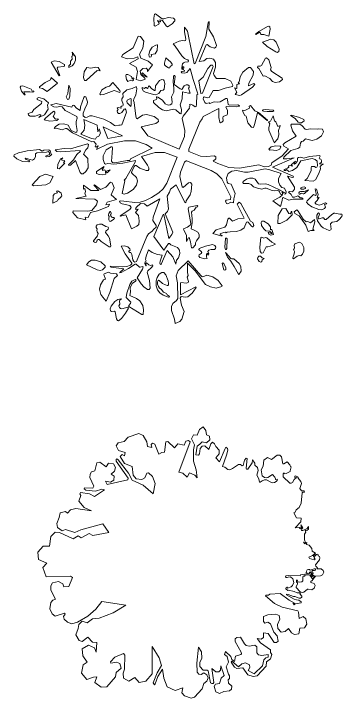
# Model space of a CAD drawing. Header units: millimetres. Extents: x -63086 to 144078, y -129912 to 13382.
# Drawn here: x 62032 to 63256, y -62152 to -59599 of the extents above; entities that cross this region are included whole.
import ezdxf

# ---------------------------------------------------------------- set-up
doc = ezdxf.new("R2010")
doc.units = ezdxf.units.MM
doc.layers.get('0').update_dxf_attribs({"lineweight": 0})
doc.layers.add('観葉植物', color=92, linetype='Continuous', lineweight=9)

# ---------------------------------------------------------------- blocks, each defined once
blk = doc.blocks.new('樹木平面（CAD素材.com）5dde948b')
at = {"color": 0, "linetype": 'ByBlock', "lineweight": -2}
for points in [[(-68.1, 520.8), (-53.5, 530.8), (-43.5, 542.3), (-43.3, 547.5), (-48.5, 552), (-68.1, 554.2), (-84.6, 549.4), (-90.4, 550), (-115.4, 568.8), (-118.8, 566.9), (-121.2, 552), (-120.1, 524.3), (-116.9, 522.6), (-103.4, 529.3), (-101.4, 534), (-107.7, 543.7), (-98.5, 538.6), (-96.9, 539.4), (-99.5, 545.9), (-89.4, 543.6), (-75.9, 523.2), (-70.9, 520.1), (-68, 520.8)], [(-0.1, 20.6), (-7.2, 15.6), (-22.4, -21.8), (-25, -38.3), (-15.6, -77.6), (-13, -79.7), (8, -62.5), (14.3, -61), (20.5, -66.6), (17.9, -94.5), (13.5, -107.4), (-1, -129), (-2.2, -137), (-7.1, -133.1), (-38.6, -69.6), (-59.8, -86.2), (-63.6, -97.4), (-71.9, -112.1), (-66.9, -158.6), (-70.9, -169.5), (-79.5, -177.9), (-51.5, -246.1), (-54.6, -254.5), (-66.1, -269.6), (-85, -180.8), (-85.6, -180), (-86.6, -180.4), (-121.3, -262), (-84.2, -313.1), (-67.4, -288.6), (-63.8, -288.4), (-58.1, -293.9), (-33.6, -302.8), (-25.7, -313.2), (-24.4, -325.4), (-29.9, -341.7), (-36.9, -350.3), (-39.9, -365.4), (-51.5, -338.3), (-71.6, -315), (-94, -365.2), (-95.3, -366.4), (-98.3, -365.7), (-99.5, -361.7), (-98.5, -354.7), (-90.5, -332), (-108.7, -329.9), (-127.4, -321.8), (-141.1, -311.9), (-150.6, -336.2), (-152.4, -347.8), (-150.1, -353.3), (-151.4, -355.2), (-154.1, -357), (-154.7, -362.6), (-151.7, -372.3), (-150.8, -372.2), (-151.1, -361.4), (-149.1, -360.7), (-140.4, -368.6), (-134.5, -369.9), (-126.5, -368.6), (-125.3, -371.4), (-129.9, -377.8), (-144.6, -390.4), (-146.1, -395.4), (-137.3, -426.1), (-136, -455.5), (-139.5, -460.4), (-145.7, -460), (-159.4, -449.5), (-168.7, -438.9), (-183.3, -416.2), (-164.2, -384.5), (-161.6, -375.9), (-163.6, -373.7), (-172.1, -377.1), (-175.4, -376.3), (-187.6, -365.5), (-191.1, -366), (-216.6, -381.7), (-244, -396.2), (-248.2, -397.9), (-249, -397), (-233.4, -383.2), (-280.8, -376.6), (-284.2, -375), (-283, -373.5), (-240.2, -375.9), (-222.6, -373.7), (-209.1, -369.5), (-203.2, -363.8), (-203.5, -361.6), (-228.4, -326.6), (-243.2, -297.9), (-232.4, -297), (-218.2, -300.7), (-211.5, -308.2), (-210.3, -313.6), (-211.9, -315.2), (-215.4, -316.2), (-215.4, -319), (-211.5, -321.4), (-206.9, -322), (-203.8, -329.4), (-199.9, -349.4), (-196.3, -355.6), (-192, -357.7), (-186.8, -355.5), (-148.4, -262.7), (-141.1, -252.1), (-127.4, -242.9), (-122.2, -234.5), (-113.5, -227.9), (-113.3, -220.7), (-125.2, -202.1), (-124.1, -190.4), (-98.9, -122.4), (-147.2, -148.8), (-156.4, -140.4), (-171.7, -139.2), (-186.2, -153), (-189.5, -158.9), (-188.2, -161.4), (-180.7, -160.7), (-190.7, -172.7), (-179.3, -183.5), (-176, -203.6), (-178, -217.4), (-184.9, -224.3), (-205.3, -233.6), (-226, -181.5), (-246.5, -186.6), (-247, -185.6), (-210.6, -162), (-206.3, -153.6), (-211.2, -147.1), (-239.2, -140.6), (-247.2, -136.9), (-249.6, -130.7), (-247.3, -128.7), (-233.4, -130.1), (-193.1, -135), (-172.7, -133.9), (-152.5, -128), (-130.4, -117.1), (-103.3, -100), (-86.9, -84.6), (-73.8, -63), (-35.3, 33.5), (-81.8, 51.1), (-117.2, 50.6), (-167.5, 35.6), (-145.8, 3.5), (-140.7, -6.3), (-139.9, -11.9), (-142.9, -15.6), (-150.6, -16.4), (-174.5, -7.7), (-187.1, 2.1), (-190.8, 2), (-194.6, -1.8), (-204.2, -20.3), (-204.8, -24), (-203, -27.1), (-186.4, -41.7), (-182.8, -55), (-186.8, -70.8), (-198.4, -86.6), (-220.1, -100.5), (-231.8, -104), (-240, -102.2), (-230.2, -54.7), (-232.4, -51.6), (-225.5, -45.5), (-190.9, 15.2), (-190.4, 21.6), (-236.8, 10.8), (-271.2, 7.2), (-292.8, 9.4), (-301.5, 7.3), (-306, 9.4), (-310.8, 25), (-310.6, 38.6), (-299, 61.4), (-280.7, 72), (-277.6, 71.8), (-276.2, 69.4), (-276.7, 49.1), (-279.6, 19.2), (-276.4, 13.9), (-267.5, 12.9), (-221.2, 21.4), (-211, 21.8), (-209.3, 26.8), (-127.4, 67.2), (-150.8, 81), (-190.7, 94.2), (-231.4, 95.1), (-293.9, 81.6), (-335.7, 61.9), (-328.7, 74.9), (-330.6, 76.4), (-337, 70.9), (-340.3, 72.2), (-336.9, 82.5), (-345, 92.6), (-353.2, 91.4), (-424.9, 124.2), (-446.2, 140.1), (-451.2, 140.2), (-463.1, 135.5), (-485.7, 142.1), (-493, 140.6), (-487.8, 148.1), (-474.8, 156.2), (-456.8, 158), (-441.2, 152.5), (-429.7, 133.3), (-412.3, 126.1), (-408.6, 127.9), (-407.5, 132.7), (-411.8, 155.1), (-410.8, 166.9), (-407.3, 179.3), (-408.8, 185.6), (-451.9, 207.2), (-463.2, 221.8), (-469.6, 223.7), (-483.9, 220.1), (-494.5, 220.9), (-505.7, 227.3), (-504.8, 229.4), (-485.2, 234), (-427, 219.7), (-424.6, 225.8), (-421.8, 228), (-418.3, 226.9), (-410.4, 216.1), (-396.1, 207.8), (-394.5, 221.9), (-383.2, 255.9), (-379.7, 260.1), (-375.7, 258.9), (-369.5, 240.4), (-370.1, 231.1), (-376, 220), (-384.8, 198.1), (-384.6, 188.2), (-377.4, 182.1), (-370.2, 182.4), (-360.2, 187.6), (-351.7, 187.6), (-308.5, 174.9), (-282.9, 162.4), (-268.4, 151.4), (-263.2, 150.6), (-251.8, 153.5), (-246.7, 152.5), (-240.7, 153.7), (-223.7, 201.2), (-225.9, 210.6), (-228.8, 213.7), (-232.5, 213.1), (-241.6, 200.2), (-248, 196.1), (-253.6, 196.5), (-257.4, 200.7), (-258.4, 206.8), (-255.1, 211.5), (-258.3, 216.2), (-257.4, 217.9), (-253.3, 218.3), (-245, 215.9), (-243.4, 216), (-243, 217), (-244.2, 221.1), (-243.6, 222.8), (-241.9, 224), (-236.8, 225.3), (-235.6, 227.2), (-236.1, 230.8), (-241, 245.2), (-240.9, 251.6), (-236.5, 258.4), (-236.9, 270.6), (-222.5, 284.4), (-202.9, 290.2), (-188.9, 296.1), (-186.8, 296.4), (-185.8, 295.7), (-184.7, 289.1), (-189.1, 266.4), (-196.9, 249.4), (-197.6, 245.6), (-195.1, 237), (-189, 186.5), (-186.6, 177.9), (-183.3, 176.3), (-163.9, 190.9), (-149.3, 193.3), (-121, 185.6), (-105.5, 174.2), (-104.5, 166.2), (-114.1, 159.2), (-168.5, 146.7), (-143.8, 113.4), (-27.2, 63.6), (-7.7, 110.3), (-5.7, 132.7), (-16.7, 177.9), (-12, 187.1), (11.5, 216.8), (10.4, 220.8), (11.2, 223.4), (14, 224.9), (11.8, 230.1), (16.3, 231.1), (24.2, 227.7), (31.9, 221.5), (36.2, 222.5), (37.8, 229.5), (38.7, 266.5), (42.2, 269.2), (41.6, 274.2), (24.3, 323.6), (13.7, 364), (0.7, 349.5), (-7.5, 347), (-17.1, 348.3), (-19.4, 350.8), (-17.6, 353.3), (-7.4, 354.7), (-7.3, 356.3), (-16, 361.3), (-18, 363.7), (-18, 368.6), (-14.4, 381.2), (-11.1, 385.3), (-6.3, 387.5), (5.6, 389.6), (7.6, 392.7), (4.6, 396.5), (-2.9, 398.8), (-7.4, 401.3), (-16.8, 411.3), (-41.9, 447.1), (-50.1, 456.5), (-27.1, 466.3), (-14.7, 468.2), (-6.2, 467.2), (-3.9, 469.1), (-3.1, 473.6), (-7.4, 501.7), (-7.8, 519.1), (3.4, 503.6), (6.3, 491.7), (28.5, 381.8), (32.7, 383.6), (72.1, 484.2), (81, 534.7), (85, 540), (83.7, 511.7), (100.7, 482.9), (111.4, 450.7), (109.3, 443.5), (104, 440.7), (88.7, 444.9), (77.1, 453.9), (73.1, 452.9), (47.7, 390.7), (64.3, 392.6), (76.1, 401.3), (86.7, 402.5), (100.9, 398.7), (108.3, 386.5), (108.3, 369.8), (101, 345.9), (103.4, 337.9), (111.4, 327.6), (143.5, 327.5), (165.1, 316.7), (173.2, 301.6), (171.1, 297.3), (144.1, 290.4), (119, 282), (99.6, 282.9), (83.9, 256), (78.3, 254.8), (65.9, 258.4), (62.9, 256.2), (62.1, 251.4), (68.3, 237.1), (73.8, 234.1), (84.2, 236.8), (87.3, 234.2), (102.5, 239.9), (116.7, 238.3), (125.7, 240.4), (147, 252.7), (151.1, 252.5), (153.2, 248.1), (154.8, 230.4), (159.8, 228.1), (191.2, 228.7), (197.1, 225.2), (196.1, 222.6), (186, 221.1), (147.7, 222.3), (146.3, 219.8), (152.2, 208.4), (153.4, 196.4), (151.8, 191.4), (136.6, 185.6), (135.5, 180.6), (136.2, 168.9), (132.3, 163.7), (127, 161.4), (123.7, 163.6), (120.6, 181.1), (121.1, 214.7), (61.7, 185.2), (58.5, 176.6), (49.9, 164.4), (8.3, 63), (8.3, 55.2), (52.1, 37.7), (75.1, 35.9), (103.4, 39.2), (109.7, 34.3), (109.1, 27.5), (99.3, 18.8), (116.2, 9.8), (157.3, -4.5), (197.4, -6.9), (269.7, 4.5), (291, -2.4), (305.2, -1.6), (315.4, 3.6), (317.5, 12.7), (356.4, 38.6), (379.6, 64.8), (362.4, 74.2), (360.9, 80.5), (366.7, 87.3), (408.3, 111.4), (394.8, 132), (388.4, 153.4), (391.9, 157.1), (421.8, 157), (430.6, 150.4), (441.7, 137.7), (447.8, 137.2), (461.6, 139.8), (487, 138.5), (493, 139.7), (506.7, 137.5), (511.2, 127.9), (503.3, 112.8), (485.5, 101.1), (468.7, 95.7), (443.4, 102.5), (435.1, 93.5), (428.6, 91.6), (425.4, 86.2), (422.7, 70.9), (414.8, 65.4), (389.2, 58.8), (362.3, 33.7), (361.3, 27.8), (374.5, 27.5), (401.9, 30.7), (320.9, -3.1), (397.9, -37.7), (399.4, -40.7), (395.7, -42.3), (376, -37), (403, -78.4), (402.5, -86.2), (394.7, -95.4), (383.3, -94), (379.9, -97.3), (390.6, -106.1), (395.3, -115.9), (402, -115.6), (415.3, -110.9), (420, -114), (423.2, -117.7), (429.9, -118.4), (435.2, -122.7), (422.1, -123.5), (398, -123.4), (380.9, -126.9), (360.2, -116.9), (357.7, -118.2), (357.1, -128.2), (350.2, -150.1), (321.5, -129.3), (348.3, -116), (356.9, -108), (360.7, -101.1), (358.9, -96.9), (356.7, -97.2), (356.4, -98.3), (357.2, -101.7), (356.3, -104.6), (353.4, -105.9), (350.5, -104.3), (347, -95.8), (343.8, -92.4), (339.2, -91.1), (326.8, -92.2), (319.8, -91.2), (297, -82.6), (292.2, -82.2), (280.4, -85.2), (264.6, -82.3), (249.6, -77.3), (241.4, -68.5), (232.2, -65.2), (213, -64.4), (209.4, -61.4), (211.1, -56.8), (223.8, -48.9), (234.9, -44.6), (246.8, -44.2), (256.4, -49), (268.2, -65.3), (274.2, -66.5), (294.2, -65.9), (303.9, -68), (346.8, -87.7), (366.8, -99.8), (367.7, -102.3), (366.9, -104.3), (368.6, -103.2), (370, -101.3), (371.3, -96), (364.7, -82.3), (355.8, -79.4), (348.3, -70.3), (343.5, -57.9), (343.5, -46), (353, -26.9), (311.2, -13.3), (294.4, -10), (287.3, -10.7), (229.5, -22), (216.4, -22.5), (186, -16.5), (168.6, -19.2), (155.7, -27.5), (149.2, -44), (151.2, -59.2), (155.3, -64.4), (166.5, -67.3), (182, -102.1), (176.2, -122.2), (175.5, -136.6), (165.7, -133.8), (154.4, -140), (149.6, -139.5), (145.4, -130.2), (147.3, -126.6), (163.9, -123.8), (164.7, -114), (131.4, -47.8), (113.6, -28.5), (92.3, -15.7), (-0.2, 20.5)], [(257.2, 492.3), (269.4, 501.9), (301.7, 521.2), (306.8, 521.9), (310.3, 519.4), (311.3, 510.8), (306.9, 485.6), (288.5, 491.5), (278.5, 491.1), (276.6, 491.9), (274.5, 499), (273.2, 500), (258, 490.8), (257.2, 492.3)], [(283.7, 462.1), (300.9, 446.3), (332.5, 426.1), (338.3, 424.4), (344.6, 428.1), (345.3, 436.5), (333.7, 462.9), (325, 470.9), (314.7, 473.7), (283.7, 462.1)], [(-372.4, 320.3), (-333.1, 356.7), (-321.6, 355.8), (-329.3, 367.7), (-337.9, 369.5), (-356.3, 365.8), (-371.1, 368.7), (-381.7, 351.4), (-384.3, 330.4), (-379.7, 319.9), (-372.7, 320.1)], [(204.6, 265.8), (245.9, 294.5), (254.6, 304.9), (250.9, 307.9), (231.3, 300.2), (232.7, 309.2), (248.3, 339.2), (249.6, 353.2), (238.7, 368.2), (230.5, 367.8), (209.4, 351.3), (199.6, 333.5), (196.1, 315.2), (193.1, 311.4), (197.2, 306.9), (187, 304.1), (187, 291.3), (185.8, 289.5), (178.8, 292.7), (188, 276.4), (181.6, 266.8), (198.5, 263.2), (205.1, 266.1)], [(-481.1, 309.3), (-519, 279.2), (-537.1, 290.3), (-547.9, 292.7), (-548.2, 295.6), (-526.8, 312.7), (-506.7, 321.7), (-503.8, 330.8), (-481.2, 309.4)], [(324.9, 206.4), (323.4, 209), (293.8, 211.1), (286.3, 209.6), (283.5, 208.1), (283.5, 206.9), (286.4, 205.7), (301.2, 203.6), (322.2, 204.2), (324.9, 206.3)], [(326.2, 87.9), (307, 134.6), (307.1, 143.7), (310.5, 158.4), (306.1, 165.1), (312.8, 167.9), (322.7, 188.3), (327.5, 168.7), (332.6, 166), (340.3, 148.6), (348.5, 151.5), (348.8, 150.6), (342.5, 132.6), (344.1, 118.5), (339.9, 102.5), (326.3, 87.7)], [(-570, -73.5), (-524.8, -70.1), (-509.5, -61.7), (-496.9, -39.1), (-525.9, -30.1), (-546.5, -38.6), (-574.8, -69), (-570.2, -73.2)], [(428.1, -85.5), (436.7, -85.5), (442.8, -83.5), (444.1, -81.9), (443.1, -78.9), (438.8, -77.4), (432.8, -78.2), (427.9, -81.1), (425, -84.5), (428, -85.5)], [(449.8, -129.4), (447.7, -134.4), (453.1, -142.1), (467.5, -151.4), (493.2, -161.6), (504, -163.1), (514.7, -158.4), (518.5, -152.8), (514.6, -143), (522.7, -140.4), (522.4, -139.2), (518, -136.7), (510.7, -138.6), (502.8, -143.4), (495, -145.1), (482.8, -141.2), (479.3, -137.8), (479.2, -135), (487.3, -128), (494.4, -115.6), (489.6, -118.7), (487.3, -117.7), (488, -112.7), (491.2, -105.9), (484.3, -86.3), (479.8, -84.7), (480.4, -91.8), (483.7, -101.9), (483.4, -107.1), (480.9, -109.1), (473.9, -105.4), (449.7, -129.3)], [(98.2, -250.7), (127.4, -259.6), (132.8, -260.3), (133.5, -259), (125.5, -254.3), (125.3, -252.6), (128.3, -250.7), (138.8, -247), (145.3, -246.6), (148.1, -248.6), (151.9, -245.9), (162.2, -244.8), (186.5, -244.2), (202.7, -238.9), (215, -230.2), (224, -209.4), (226.7, -207.1), (230, -208.3), (242.4, -224.1), (246, -226.3), (247.8, -226.2), (250.4, -221.4), (247, -210), (239.1, -205.6), (202.6, -139), (195.9, -134.5), (188.4, -142.2), (215.2, -193.4), (191.4, -196.8), (171.5, -205.1), (160.6, -193.9), (157.3, -193.7), (154.5, -197.2), (149.6, -218.8), (142.4, -227.1), (110.3, -238), (98.1, -250.7)], [(60.9, -412.4), (57.6, -411), (53.4, -407.4), (6.7, -353.5), (-31.1, -388.6), (-38.1, -408.4), (-33.6, -434.7), (-32.5, -494), (-37.3, -501.5), (-50.7, -511.7), (-55.7, -523.2), (-55.3, -537.8), (-44.2, -571.2), (-42.3, -586.3), (-25.1, -579.3), (-17.5, -571), (-9.3, -541.8), (-19.2, -518.8), (-23.9, -492), (-20.3, -486.1), (-5.2, -488.2), (4.9, -487), (21.5, -473.3), (36.5, -452.4), (34.7, -449.5), (-21.8, -480), (-22.5, -437.6), (-20.6, -434), (0.5, -436.6), (5.8, -434.1), (7.9, -429.9), (2.7, -414.3), (5.9, -407.6), (3.7, -396.5), (3.2, -362.3), (32.1, -390.1), (70.3, -441.5), (89.4, -450.4), (111, -454.7), (131.7, -449.2), (133.2, -445.9), (118, -426.5), (97.8, -413), (75.7, -406.7), (60.9, -412.4)]]:
    blk.add_lwpolyline(points, dxfattribs=at)
for points in [[(-170.7, 341.8), (-172.1, 354.4), (-162.5, 364.2), (-150.1, 365.6), (-145.6, 360.8), (-145.6, 352.8), (-127.1, 378.4), (-143.1, 392.3), (-170, 403.5), (-174.6, 417.4), (-162.7, 439.8), (-158.6, 466.8), (-171.8, 484.3), (-179.6, 485), (-198.8, 441.4), (-237.4, 417.2), (-242.6, 408.1), (-220.7, 400.5), (-195.6, 402.6), (-181.4, 407.8), (-180.3, 400.1), (-212.7, 383.6), (-187.6, 369.9), (-182.8, 353.7), (-187.8, 323.3), (-170, 318.8), (-153.8, 324.7), (-154.7, 328.3)], [(-114.5, 451.9), (-128.1, 443.8), (-136.9, 430.7), (-140, 417.2), (-139.3, 409.2), (-137.4, 406.5), (-131.9, 408), (-130.2, 412.9), (-131.9, 416.3), (-117.4, 419.2), (-109.1, 431.9), (-107.9, 451), (-109.2, 453)], [(-413.2, 408.4), (-413.4, 395.5), (-418.9, 382.7), (-426.6, 374.3), (-438.8, 367.6), (-438.2, 373.9), (-432.6, 381), (-432.9, 392.1), (-426.2, 399), (-426.9, 410.4), (-423.3, 411.9), (-426, 425.5)], [(-471.9, 337.7), (-481.9, 365.5), (-479, 369.1), (-458.5, 372), (-454.5, 373.5), (-454.5, 379.5), (-474.3, 390.9), (-493.3, 393.3), (-504.3, 387.8), (-475.1, 336.8)], [(-82.5, 383.9), (-81.4, 377.5), (-77.4, 372.6), (-67.1, 366.8), (-62.6, 366.8), (-60.9, 372.1), (-52.9, 376.6), (-52.9, 381), (-58.4, 388.4), (-77.6, 404.4)], [(269.9, 364.9), (285.4, 336), (292.1, 336.8), (310.3, 327.3), (320.1, 315.7), (330.8, 312.2), (347.2, 315.2), (358.1, 323.3), (356.7, 327.8), (317.7, 353.2), (312.9, 359.1), (315.3, 368.1), (306.6, 396.2), (298.3, 404.1), (294.5, 403.2), (279, 375.6), (274.8, 373.1), (265.3, 373.7), (264.9, 368.6)], [(-14.3, 363.4), (-12.8, 361.9), (-11.3, 362.3), (-9.6, 367.2), (-10.3, 370), (-12.8, 370.1), (-15.2, 367.9), (-15.4, 366.2)], [(53.3, 270.5), (59.9, 272.3), (99.3, 371.5), (97.1, 376.5), (90.2, 376.5), (79.1, 364.3), (62.1, 332.2), (45.5, 318.9)], [(-223.9, 322.9), (-218.2, 316.3), (-207.1, 320.6), (-201.3, 318.7), (-197.5, 320.9), (-196, 328.7), (-199, 330), (-203.1, 325.2), (-204.8, 334), (-219, 342.5), (-225.1, 342), (-226, 336.5)], [(-164.6, 339.8), (-146, 331.9), (-164.6, 348.4), (-166.1, 345.8)], [(-123.4, 237.5), (-123.5, 245.6), (-111.4, 248.9), (-110, 251.8), (-111.9, 257), (-110.8, 258.4), (-107.1, 257.8), (-89.9, 246.1), (-80.1, 232.5), (-68, 227.7), (-60.5, 228.5), (-55.1, 233), (-53.7, 240.3), (-56.3, 258.4), (-46.9, 276.2), (-46.7, 290.5), (-49.7, 315.1), (-48.6, 334.4), (-46.1, 338), (-44, 337.9), (-42.3, 336), (-45.7, 304.3), (-23.7, 288.6), (-17.6, 286.5), (-9, 299.4), (-1.8, 303.3), (5.1, 303.3), (9.7, 299.2), (10.3, 293.5), (7.3, 290.7), (14.2, 272.9), (7.9, 271.8), (-15.4, 277.3), (-16.1, 250.8), (-23.3, 228.6), (-18.8, 211), (-19.3, 195.4), (-21.7, 194.7), (-24.5, 196.4), (-39.7, 210.2), (-48.9, 213.3), (-75.8, 206), (-89.1, 210.3), (-102.5, 219.4)], [(-315.4, 285.3), (-299.9, 294.4), (-287.4, 298.7), (-274, 312.5), (-248.1, 282.1), (-246.8, 277.7), (-248.9, 275.2), (-270.1, 282.7), (-308.9, 266.9), (-318.9, 265.8), (-323, 269)], [(-123.1, 266.8), (-115.4, 266.3), (-103, 271.1), (-95.9, 282.7), (-86.9, 283), (-82.8, 287.8), (-80.3, 309), (-82.7, 318.2), (-86, 322.5), (-92.3, 323.8), (-100.2, 320), (-115.9, 299.1), (-116.9, 282.2), (-118.7, 281.7), (-129.1, 288), (-139.6, 299.2), (-141.8, 297.3), (-143.6, 291), (-145.6, 290.2), (-149.8, 293.6), (-152.8, 293.2), (-156.5, 290.2), (-165.8, 293), (-165.2, 288.6), (-159.8, 280.2), (-152.7, 276.2)], [(-614.9, 279.3), (-603.7, 266), (-601.6, 266.6), (-602.1, 269.6), (-605.8, 276.9), (-584.5, 277.6), (-573.2, 276.1), (-569.4, 277.6), (-568.8, 280.3), (-571, 280.5), (-575.2, 279.9), (-578.7, 287.1), (-609.6, 299.8), (-617.6, 299), (-620.2, 295.3)], [(-443.9, 249), (-438.9, 249.4), (-435, 261.1), (-433.9, 289.4), (-438.7, 301.8), (-442.3, 270.7), (-449, 258.6)], [(-550, 181.9), (-529.2, 191.1), (-515.2, 213), (-517.7, 227.6), (-514.2, 235.7), (-532, 251.7), (-550.9, 256.3), (-557, 253.2), (-556.7, 248.8), (-539.4, 241.3), (-540.4, 234), (-569.3, 211.8), (-575.2, 201.4), (-589.7, 196.3), (-589.5, 190.6), (-582.8, 186.5), (-563.7, 187.1), (-546.3, 193.4), (-542.3, 192), (-542.3, 189.3)], [(-220.9, 245.9), (-222.3, 241.6), (-220.7, 236.3), (-208, 222.5), (-205.7, 227.1), (-205.9, 251.4), (-208.8, 252.5)], [(-525.6, 179.1), (-530, 172.8), (-509.8, 167.9), (-483.6, 171), (-477.6, 174.8), (-479, 176.9), (-488.7, 174.9), (-497, 185.6), (-490.9, 196.1), (-490.9, 201.3), (-494.5, 204.8), (-498.5, 202.8)], [(300.4, 169.8), (264.5, 200), (254.2, 158.7), (249.5, 144.9), (242.8, 145.3), (229.2, 161.6), (222.4, 186), (217.4, 189.6), (211, 200.4), (208.7, 208.5), (217.5, 207.8), (234.3, 215.8), (233.6, 224.3), (238.1, 226.6), (254.2, 206.5), (268.7, 200.3), (302.1, 171.9), (302.4, 170)], [(438.6, 169.5), (437.9, 174), (421.4, 181.1), (391.9, 190.1), (387.7, 189.3), (405.4, 177.6), (416.4, 164.4), (422.5, 161.1), (428.5, 162.1)], [(-378.5, 153.5), (-381.7, 134), (-394, 119.2), (-353.8, 103), (-338.9, 100.7), (-335.5, 108.5), (-326.4, 111.4), (-320.7, 123.5), (-325.9, 138.8), (-330.3, 128.6), (-332.8, 152.8), (-382.8, 174.5)], [(-310.8, 146.4), (-238.2, 113.3), (-292.8, 103.4)], [(-413.6, 21.8), (-395.8, -23.4), (-391.1, -28.2), (-384.9, -28), (-374.9, -20), (-367, -5.9), (-368, 28.2), (-384.5, 44.9), (-375.4, 60.7), (-367.7, 68.5), (-365.1, 80.6), (-369.2, 83.8), (-432, 64.8), (-456.5, 66.1), (-489.2, 60.9), (-483.4, 55.3), (-469.5, 53.9), (-396.3, 58.1), (-395.4, 56.2), (-409.2, 43.4), (-420.7, 23.7), (-439.5, 5.3), (-438.2, 2), (-432.3, 3.8)], [(-626.1, 49.5), (-593.7, 57.4), (-547.6, 62.4), (-537.6, 55.6), (-532.2, 59.5), (-513.4, 60.8), (-508.4, 57.4), (-504, 45), (-501.5, 43), (-511.3, 36.5), (-521.4, 34.3), (-525, 37.3), (-511.1, 44.1), (-510.1, 49.9), (-513.8, 54.8), (-521.4, 51.9), (-558.1, 49.6), (-562.8, 45.7), (-563.1, 36.7), (-567, 27.7), (-574, 22.9), (-599.7, 30), (-601, 28.2), (-597.3, 24.5), (-585.9, 21.7), (-583.8, 19.4), (-588.2, 16.2), (-610.9, 18), (-632.6, 27.1), (-644, 37.7), (-642.9, 42.5)], [(332.4, 75.7), (349.6, 74.9), (351.8, 71.8), (348.2, 63.5), (335.6, 58.4), (313.2, 60.6), (311.1, 59.2), (307.2, 62.9), (315.1, 71.9)], [(-479.1, 6.4), (-480.8, -8.7), (-475.1, -9.8), (-453.7, 11.6), (-457.9, 12.5), (-454, 19.8), (-455.6, 21.8), (-464.3, 21.9), (-465.4, 24.4), (-460.8, 31.3), (-469.4, 27.3)], [(440.8, -53.4), (472.2, -55.6), (480.3, -51.1), (493.7, -27.9), (499.1, -10), (498, -1.5), (502.9, 3.7), (511.1, 7.8), (496.1, 8.6), (503.4, 14.7), (503.4, 21.1), (500.3, 26.5), (495.2, 27.1), (494.7, 29.4), (498.6, 37.1), (497.2, 40.4), (458.6, 35.5), (437.1, 29.3), (425.5, 33.1), (417.5, 32.6), (413.1, 29.9), (414.1, 22.6), (412.1, 17.2), (406.1, 9.7), (402.7, 7.5), (401.5, 8.5), (406.2, 18.3), (390.7, 5.6), (395.3, 0.5), (395.3, -0.4), (384.4, 2.5), (380.9, 1.9), (379.8, 0.1), (381.5, -3.4), (376.2, -7.1), (364.4, -11.9), (363.9, -16), (368.6, -15.5), (372.7, -12.8), (381.5, -20.1), (395.5, -16.7), (410.7, -5.4), (425.7, 19.5), (469, 28.8), (479.9, 25.4), (486.4, 18.5), (488.1, 1.8), (485.6, -3.5), (482.6, -4.6), (477.2, -0.9), (466.3, -1.6), (464.6, -6.2), (464.4, -16.9), (450.2, -45.6)], [(-302.9, -15.1), (-301.1, -29.4), (-311.6, -32.3), (-324.9, -31.6), (-335.5, -27.3), (-335.4, -19.9), (-307, -1.5), (-314.1, -14.2), (-313.6, -16.2), (-305.9, -13.7)], [(-295.8, -25.1), (-284.2, -13.2), (-299.2, -18.8), (-299.1, -21.6)], [(-367.7, -167.2), (-353.1, -164.7), (-335.7, -143.9), (-331.6, -130.4), (-341.2, -122.6), (-412.4, -121), (-373.4, -112.4), (-379.3, -103), (-376.1, -95), (-378.6, -83.6), (-383.9, -85.4), (-383.9, -70.6), (-356.5, -90.9), (-326.3, -90.7), (-345.1, -70.8), (-342.3, -70.1), (-320.9, -86.8), (-301, -78.1), (-282.9, -59.8), (-277.5, -62.1), (-270.2, -80.4), (-280.9, -106.4), (-261.5, -123.8), (-295.3, -133.8), (-300.5, -144.3), (-286.8, -142.3), (-290.7, -150.5), (-331.1, -166.5), (-357.9, -173.1), (-366.8, -191.9), (-378, -190), (-374.7, -199.8), (-405.9, -192.4), (-423.2, -172.8), (-421.8, -167)], [(-466.7, -100.6), (-464.9, -110.7), (-470.1, -117.1), (-478.2, -123.7), (-481.3, -129.2), (-498.8, -138.4), (-496.6, -109.5), (-491.7, -103.3), (-481.1, -99.2), (-481.9, -96.7), (-484, -93.1), (-481.5, -91.9), (-477.1, -92.8)], [(454.6, -88.5), (440.4, -101.3), (437.2, -102.8), (434.9, -103.1), (428.2, -100.6), (426, -101.6), (422.2, -104.7), (420.4, -104.5), (419.3, -99.7), (421.1, -96.2), (424.8, -94.8), (439, -94)], [(5.8, -158.9), (16.5, -214), (14, -220.3), (3.2, -227.2), (-11.3, -233.1), (-10, -238.7), (-0.4, -257.1), (-0.4, -281.5), (7.7, -266.7), (10.4, -265.6), (15.4, -282.1), (18.9, -304.6), (24, -304), (33.5, -293.2), (33.4, -286), (37.2, -277.9), (46.7, -264.8), (47.5, -255.1), (42.2, -246.5), (31.2, -239.7), (17.1, -234), (21.7, -209.8), (21.3, -196.4), (18.7, -172), (20.6, -167.7), (28.5, -163.6), (36.3, -152.3), (41.2, -151.5), (42.1, -149), (39.2, -146.5), (8.3, -152.6)], [(-286.3, -169.8), (-289.4, -176.5), (-290.5, -181.9), (-290.4, -184.3), (-288.2, -188.3), (-290, -193.8), (-289.6, -200.3), (-287.1, -205.2), (-284.8, -206.3), (-281.6, -205.7), (-271.9, -198.4), (-268.8, -193.5), (-269.7, -191.3), (-275.2, -191.6), (-277.7, -190.7), (-279.9, -188.9), (-282.2, -185.3), (-283.4, -181.5), (-283.1, -180.1), (-281.2, -179.3), (-280.6, -177.9), (-281.1, -175.3), (-283.8, -169.3), (-285.1, -168.7)], [(341.8, -184.5), (341, -213.7), (349, -213.4), (374, -201), (393.7, -181), (392, -168.9), (389.5, -169), (389.2, -175.8), (386.6, -178.3), (382, -176.2), (370.7, -158.1), (356.5, -159.1)], [(404.3, -176.4), (419.5, -184.8), (444.5, -219.6), (454, -243.9), (463.6, -240.4), (476.3, -240.1), (471.4, -235.5), (478.3, -207.6), (476.6, -198.3), (462.2, -210.7), (452.3, -206.4), (445.6, -207.4), (435.4, -197.5), (416.8, -168.1), (411.4, -162.6), (401.9, -170.5)], [(532, -239.3), (537.8, -237.7), (539.2, -235.2), (537.1, -215.4), (542.7, -209.3), (559.7, -205.9), (569.5, -199.5), (578.8, -187.5), (580.7, -181.6), (578.8, -178.7), (571.2, -179.3), (552.8, -175.3), (548.6, -175.6), (540.9, -181), (520, -198.3), (515.9, -198.3), (510.1, -192.8), (505.3, -192.5), (494.6, -196.6), (491.7, -195.8), (491.2, -193), (495.5, -179.3), (494.9, -174.8), (492.4, -173.8), (489, -175.9), (486.2, -182.8), (485.5, -192.1), (488.6, -204.3), (502.5, -224.1), (509.5, -230.4)], [(-288.5, -300.7), (-283.8, -301.1), (-281.7, -297.5), (-286.8, -268.4), (-291.8, -259.6), (-301.9, -247.8), (-300.8, -243), (-291.4, -234.4), (-290.2, -230.3), (-292.2, -227.1), (-300.9, -224.6), (-315.4, -216), (-324.8, -216), (-332.9, -219), (-336.3, -224.1), (-336.3, -228.2), (-334.8, -231.9), (-333.2, -234.3), (-334.6, -239.9), (-333.1, -245.1), (-329.7, -251.1), (-330, -255.2), (-332.3, -259.7), (-346, -278.9), (-346.1, -280.8), (-343.5, -283.6), (-339.1, -284.5), (-335.3, -283.3), (-333, -276.3), (-329.3, -273.2), (-324.9, -273.1), (-317.8, -280.9)], [(278.5, -209.9), (280.1, -221.3), (288.7, -234.1), (296.2, -241.2), (309.7, -242.4), (313.7, -244.8), (318.6, -250.1), (317.5, -252.2), (304.3, -246.2), (307, -253), (314.4, -256.9), (323.9, -255.2), (318.3, -236), (315.5, -235.6), (313.1, -237), (313.1, -225.7), (304, -215), (287.7, -205.4), (280.6, -204.8)], [(147.7, -311.2), (150.4, -307.5), (151.6, -271.3), (149.4, -267.9), (147.2, -267.9), (145.5, -269.9), (143.2, -302), (145.2, -310.8)], [(273, -302.7), (275, -318.4), (279.9, -324.4), (286.2, -322.8), (296.7, -300.4), (303.1, -301.3), (320, -296.3), (331.5, -290.3), (318, -283.7), (299.5, -267.6), (293.9, -265.8), (288.6, -268.6), (279.8, -264.7), (277.5, -265.9)], [(70.6, -298.5), (96.8, -292.7), (106.1, -295.8), (109.1, -301.9), (108.6, -307.5), (104.9, -311.3), (92.5, -310.4), (83.3, -313.6), (80, -318.2), (82.9, -326.8), (80, -331.7), (79.3, -325.9), (76.9, -325.1), (74.2, -329.4), (75, -339.2), (77.6, -344.1), (67.8, -345.5), (49.6, -340.4), (46.2, -336), (46.6, -330.8), (55.1, -325.5), (57.1, -322.2), (54.2, -318.3), (45.8, -311), (47.1, -306.8)], [(398.9, -345.1), (412.7, -336.1), (420.5, -333.7), (426.2, -334.7), (432.3, -327.7), (437.3, -317.2), (437, -303.1), (429.5, -288.2), (421.3, -283), (404.3, -289.6), (400.7, -295.3), (402.7, -304.5), (401.7, -307.7), (398.9, -311), (402.1, -318.5), (401.5, -326.5), (396, -342.3), (396.5, -344.6)], [(195.4, -403.9), (203.4, -391.4), (202.6, -373.9), (195.9, -362.5), (176.9, -345), (169.1, -346.1), (165.5, -344.2), (148.4, -324.3), (145.4, -322), (153.3, -339.1), (165.7, -354.1), (177.5, -374.7), (193.2, -403.3)], [(-332.4, -386.6), (-321.5, -388.9), (-312.9, -386.7), (-303.3, -377.2), (-303.4, -372), (-318.9, -357.3), (-339.8, -350), (-353.6, -351.1), (-363.5, -356.7), (-372.8, -367.8)], [(270.7, -355.9), (276.9, -358), (280.2, -355.3), (281.6, -349.7), (289.2, -343.8), (282.6, -342.2), (276.3, -335.6), (269.7, -335.8), (265.5, -340.5), (264.7, -345.5)], [(133.3, -363.4), (138.8, -387.1), (142.4, -387.8), (147, -385), (147.1, -379.5), (139.2, -362.9), (135.5, -360.5)], [(-285.4, -471.1), (-270.2, -418.7), (-257.4, -407.3), (-261.1, -401.2), (-283.8, -399.1), (-290.2, -395.3), (-306.8, -401.6), (-308.7, -404.6), (-302.3, -421.8), (-309, -423.7), (-321.1, -442.7), (-323.7, -458.7), (-318.9, -478.5), (-312.3, -488.6), (-298.9, -504.1)], [(-83.9, -397.2), (-77.3, -404.8), (-67.9, -428), (-66.9, -437.3), (-67.6, -443.2), (-69, -444.9), (-71.5, -445.3), (-78.3, -443.2), (-89, -437), (-101.8, -426), (-104.4, -424.9), (-106, -426.2), (-107.6, -431.4), (-107.6, -440.2), (-104.9, -449), (-101, -454.9), (-93.9, -458.8), (-85.5, -469.6), (-74.3, -475.3), (-72.8, -476.8), (-71.9, -480.3), (-64.8, -485.3), (-63.7, -486.5), (-65, -488.6), (-67.6, -488.8), (-87.1, -480.9), (-99.4, -472.4), (-108.1, -460.7), (-112.5, -446.1), (-112.8, -428), (-109.2, -414.7), (-101.3, -403), (-92.3, -396.3)], [(-214.5, -523.2), (-166.2, -553.7), (-161.6, -553.7), (-160, -535.3), (-162.6, -520.1), (-173.7, -502.6), (-186.5, -493.7), (-211.5, -482.3), (-209.1, -468.4), (-210.4, -454.3), (-202.1, -437.5), (-190.3, -429.3), (-188.1, -425.1), (-190.8, -422.6), (-204.2, -428.9), (-211.6, -441.3), (-222.2, -474.2), (-224.3, -490), (-207.7, -507.3), (-208.3, -511.8), (-215.2, -519.2)], [(-215.7, -529.1), (-227.7, -548.8), (-242.2, -567.8), (-253.9, -576.5), (-257.5, -575.8), (-260.9, -569.7), (-265.6, -542.8), (-268.9, -540.4), (-279.6, -542.4), (-283.7, -539.3), (-284.2, -532.5), (-280.8, -521.9), (-267.4, -505), (-256.3, -497.6), (-244.3, -494.4), (-242.7, -494.9), (-248.5, -500.1), (-249.9, -503.9), (-248.1, -514.6), (-251.8, -521.5), (-250.1, -527.1), (-245.7, -531.2), (-240.4, -532), (-218.6, -525.6)]]:
    blk.add_lwpolyline(points, close=True, dxfattribs=at)
blk = doc.blocks.new('樹木平面（CAD素材.com）0b75cb60')
at = {"color": 0, "linetype": 'ByBlock', "lineweight": -2}
blk.add_lwpolyline([(-127.6, -394), (-152, -421.4), (-176, -425.9), (-192.9, -407.2), (-215.5, -420.9), (-234.5, -409.3), (-236.3, -391.2), (-231.3, -376.8), (-230.1, -324.5), (-234.5, -317.7), (-266.5, -331.1), (-283.6, -349), (-281.8, -354), (-261.4, -350.1), (-248.6, -355.6), (-243.4, -372.5), (-261.9, -389.2), (-264.6, -404.9), (-296.8, -442.1), (-317.6, -442.8), (-341.2, -425.5), (-334.3, -405.1), (-346.9, -405.6), (-371.3, -414.3), (-391.6, -390.8), (-385, -359.5), (-369.9, -350.1), (-386.6, -326.8), (-389.1, -300.1), (-364.9, -286.1), (-343.4, -296.7), (-336.6, -312.6), (-334.1, -276.8), (-350.7, -275.9), (-367.7, -257.2), (-388.7, -273), (-400.1, -269.1), (-412.9, -248.5), (-403.3, -224.3), (-401.5, -209.7), (-388.4, -197.4), (-370.6, -202.8), (-350.3, -188.7), (-325.4, -185.5), (-272.9, -165.6), (-226, -138), (-316, -124), (-338.5, -152.3), (-367.6, -178.4), (-406.5, -200.3), (-427.6, -206.5), (-443.5, -200.6), (-456.1, -189.6), (-458.1, -179.2), (-452.3, -170.9), (-454.6, -167.7), (-488.9, -178), (-500.4, -169.2), (-509.7, -151.2), (-505.1, -127.6), (-498.2, -119.4), (-488.1, -115.3), (-505.4, -81.9), (-506, -65.3), (-499.2, -53.6), (-477.3, -48.8), (-461.3, -57.3), (-456.7, -69.4), (-438.9, -68), (-425.2, -34.7), (-431.8, -29.6), (-523.2, -31.2), (-536, 2.6), (-520.2, 18.8), (-551.7, 32.9), (-554.7, 60.4), (-533.7, 83.2), (-510.6, 82.5), (-505.1, 118.8), (-489.8, 135), (-473.4, 133.7), (-422.9, 109.5), (-404.2, 121.3), (-392.3, 113.6), (-362.8, 130.2), (-349.6, 121.8), (-289.7, 133.2), (-311.4, 165.4), (-394.4, 143.5), (-416.3, 133.7), (-451.2, 144.4), (-464, 139.4), (-481.4, 152.6), (-483.4, 166.6), (-474.3, 189.6), (-470.6, 207.4), (-450.5, 211.3), (-443, 205.6), (-432.5, 217.7), (-412.2, 222.7), (-354.2, 215), (-381.3, 226.6), (-401, 249.9), (-393.9, 272.1), (-398, 277.8), (-395.3, 282.6), (-361, 277.8), (-342.7, 267.5), (-305.5, 292.4), (-316, 294.7), (-339.5, 288.3), (-374.7, 291.3), (-381.3, 296.1), (-380, 300.2), (-349.1, 299.3), (-344.8, 306.3), (-360.1, 338.5), (-359.6, 350.6), (-354.4, 359.6), (-341.8, 364.1), (-334.7, 392.9), (-322.9, 395.9), (-299.1, 378.7), (-291.1, 392.4), (-272.4, 390.2), (-264.9, 376.2), (-268.1, 362.8), (-281.3, 350.9), (-269.4, 343.1), (-270.6, 328.3), (-282.7, 321.9), (-302.5, 325.1), (-295.7, 312.7), (-219.2, 329.6), (-216.9, 335.8), (-261.7, 399.8), (-262.1, 406.4), (-259.4, 408.7), (-254.6, 405.2), (-216.4, 354.5), (-202.5, 329.2), (-160.9, 310.2), (-124.8, 277.6), (-116.2, 315.9), (-127.1, 342.2), (-142.2, 356.4), (-147.9, 355.2), (-154.8, 337.9), (-166.9, 330.8), (-188.1, 334), (-199.1, 347), (-202.5, 379.7), (-231.5, 391.3), (-246.8, 417.1), (-239.7, 424.6), (-230.8, 419.4), (-228.3, 432), (-253.9, 440), (-262.3, 456.4), (-255, 467.6), (-232.2, 472.6), (-216.9, 489.3), (-177.6, 502.5), (-160.9, 495.7), (-147.9, 472.2), (-145.4, 454.6), (-129.4, 450.2), (-131.7, 462.3), (-126.4, 467.4), (-118, 462.8), (-103.6, 426.2), (-92.2, 432.4), (-81.4, 433.3), (-77.1, 472.2), (-69.2, 472.5), (-44.5, 449.9), (-31.7, 464.3), (-8.1, 459.7), (-2.6, 474.8), (7.3, 476.8), (13.4, 471.4), (-29, 358.5), (-13.4, 354.3), (2.9, 339.4), (10.8, 356.6), (31, 347.8), (39.9, 337.9), (35.9, 367.3), (25.9, 400), (26.2, 441.9), (29.4, 460.9), (18.9, 483.5), (26.5, 497.6), (40, 497), (48.2, 518.2), (62.1, 527.6), (71.5, 513.5), (74, 498.5), (86, 493.1), (87.1, 479), (74, 467.6), (58.6, 472.2), (50.2, 462.5), (39.3, 455.1), (34.8, 423.6), (45, 422.4), (48.6, 426.7), (50.8, 446.9), (57.8, 456.1), (68.2, 457), (83.6, 443.1), (90.1, 464.7), (97.3, 470.2), (104.7, 464.7), (109.2, 454.1), (121.5, 441), (122.2, 426.4), (109, 412.2), (122.9, 397.4), (143.5, 447.5), (146.6, 452.5), (152.5, 446.8), (154.1, 441), (149.5, 421.7), (133.9, 379.7), (143.3, 377.2), (154.2, 369), (161.7, 367.9), (171.7, 372.1), (194.3, 387), (201.3, 387.5), (207.8, 382.6), (210.8, 382.9), (216.6, 403.4), (222.5, 410.7), (226.6, 409.9), (222.1, 373.6), (223.4, 370.4), (228, 370.1), (245, 392.9), (245.4, 403.6), (246.5, 404.4), (254.4, 392.5), (255.1, 384.5), (264.7, 376.2), (266.9, 365.3), (262.6, 347.7), (269.7, 333.7), (272.3, 321.9), (274.7, 321.9), (281.7, 326.8), (290.9, 330.1), (298, 330.5), (313.9, 320.9), (321.5, 318.8), (328.2, 319.8), (334.4, 323.4), (337.9, 327.3), (339.4, 330.6), (338.2, 332.2), (332.4, 331.3), (331.9, 331.9), (332.2, 333.9), (329.2, 339.6), (320.4, 350.1), (303.2, 338.7), (299.1, 337.1), (290.5, 338.7), (282.2, 345.4), (277.7, 367.3), (285.5, 381.3), (288.4, 402.9), (301.7, 413.1), (317.2, 406.3), (338.3, 421.7), (348.1, 422.1), (354.4, 416.4), (359.3, 390.1), (363.2, 389.2), (375.2, 396.8), (385.6, 385.4), (387.4, 379.5), (390.2, 378.7), (386.6, 363.6), (386.9, 360.9), (371.9, 353.8), (364.4, 352.7), (364.5, 355.6), (362.3, 355.5), (359.7, 352.5), (360.5, 341.6), (384.8, 318.2), (390.4, 317.7), (395.4, 320.3), (401, 331.3), (410.5, 338.2), (406, 337.1), (403.8, 339.1), (404, 343.7), (406.5, 344.8), (414.1, 341), (415.7, 339.3), (416.6, 336.1), (426.4, 323.9), (428.1, 315.9), (422.1, 297.2), (428.5, 289.5), (438.4, 288.5), (440, 284.2), (433.5, 284.1), (431.2, 281.5), (427.1, 242.8), (420.4, 227.4), (408.5, 217.6), (405, 209.7), (399.8, 206.8), (409.7, 188.3), (427.5, 187), (426.5, 173.6), (405.3, 150.6), (423.9, 153.4), (421.1, 149.1), (425.4, 147.4), (428.3, 152.6), (426.2, 161.9), (433.3, 151.4), (429.7, 146.7), (429.2, 141.5), (433.9, 140.7), (449.2, 148.1), (454.3, 155.5), (454.6, 146.5), (448.2, 141.2), (442.9, 142.4), (444.6, 135.3), (439.3, 126.9), (439.7, 106), (443, 95.7), (441.6, 94.6), (435.7, 98), (441, 91.9), (448.1, 96.7), (447, 89), (456.8, 86.1), (467.2, 74.1), (468.3, 63.9), (481.1, 56.5), (469.4, 47.5), (456.4, 41.8), (458.5, 36.4), (475.6, 31.9), (479.4, 33.9), (479.5, 35.9), (476.5, 36.8), (475.7, 38.1), (477, 41.3), (473.3, 45.7), (473.4, 48.2), (475.6, 50.4), (479, 50.9), (479.9, 48.8), (478.8, 45.1), (485, 51.9), (489.3, 52.4), (491.2, 50.4), (490.5, 46), (496.3, 44.3), (497.4, 39), (495.2, 32.2), (481.2, 13), (482.2, 8.3), (487.8, 1.5), (485.7, -2.2), (501.7, -2.1), (509.3, -8.1), (511.7, -14.3), (506.4, -24.3), (499.6, -28.2), (480.9, -29.9), (466.9, -46.9), (463.4, -48.1), (463.8, -52.6), (476.1, -56.5), (479.5, -64.1), (475.7, -73.7), (466.6, -79.7), (453.8, -77.4), (450.4, -77.4), (437.6, -88.5), (430.5, -89.9), (424.2, -87.4), (408.3, -72.1), (409.2, -68.2), (414.3, -58.7), (413.9, -54.2), (410.4, -51.5), (409.7, -44.9), (412.4, -42.4), (415.2, -50), (420, -51.7), (430.3, -50.3), (433.1, -46.4), (433.3, -31.4), (435.2, -29.2), (439.5, -29.2), (441.7, -25.5), (452.7, -24.1), (460.2, -26.1), (468.6, -38.3), (471.7, -37.4), (476.3, -28.8), (475.4, -27), (473.1, -27.4), (467.5, -31.9), (466.3, -31), (467.1, -28.2), (471.1, -22.4), (471.5, -17.9), (470.5, -16.6), (468.6, -17.5), (463.8, -26.8), (464.8, -17.4), (463.7, -15.7), (461.5, -16.1), (454.8, -21.5), (459.4, -14.9), (463.9, -13.7), (468.2, -14.2), (468.1, -8.2), (477, -8), (480.2, -6.4), (480.3, -2.1), (475.6, -2.1), (460.7, -7.5), (459.2, -6.7), (459.6, -4.2), (454.4, -4.4), (449.5, -6.3), (446.9, -10.5), (446.6, -15.1), (450.7, -19.7), (450.2, -20.8), (425, -24), (423.3, -27.7), (378.4, -26.5), (370.4, -27.9), (369.2, -32), (371.5, -34.1), (375, -34.5), (378.5, -32.7), (388.1, -31.2), (396.9, -39.3), (400.2, -53), (395.5, -64.5), (390.1, -69.2), (376.7, -74.4), (375.5, -72.8), (376, -70.7), (374.4, -70.2), (371.4, -71.2), (369.9, -73.5), (370.7, -76.5), (377.2, -82.8), (380.3, -81.1), (401.7, -86.7), (412.8, -91.7), (424.8, -91.1), (422.5, -95.5), (429.8, -103.3), (430.3, -107.1), (425.5, -111.9), (419.9, -111.7), (403.4, -105.1), (398.2, -104.7), (378.9, -97.7), (372.9, -96.8), (372.4, -98.6), (401.8, -115.2), (409.7, -118.2), (418.5, -119), (426.9, -125.3), (427.1, -128.2), (405.6, -132.6), (400.9, -136), (397.5, -131.7), (397.6, -130.6), (401.5, -132.5), (402.5, -132.4), (402.9, -131.3), (402, -129.7), (382.6, -119.3), (348.7, -93.8), (310, -96.5), (306, -99.8), (295.4, -100.2), (294, -103.2), (328, -131), (356.9, -144.8), (414.8, -159.2), (417.6, -163.8), (420, -187.8), (434.8, -180), (445.2, -189), (448.1, -207.9), (439.6, -221.5), (422.2, -223.1), (418.7, -244), (402.2, -246.4), (391.3, -240.2), (380.5, -224.8), (368, -235.3), (352.8, -238.4), (340.9, -225.1), (339.1, -209.7), (347.3, -190.1), (345.1, -176.2), (332.7, -171.4), (303.3, -174.1), (287.3, -179.7), (286.7, -198.6), (292.3, -204.7), (303.6, -200.3), (312.6, -207.6), (325.8, -237.9), (337.8, -251.5), (342.1, -271.9), (335.9, -277), (326.7, -276.7), (304.5, -243.7), (286.7, -240.3), (286.7, -257.6), (278.9, -264.1), (262.9, -262.3), (275.4, -278), (313.6, -304), (312.6, -314.3), (317.7, -321), (313.2, -338), (298.6, -348.5), (296.6, -365.2), (262.8, -401.3), (248, -403.9), (228.1, -396.9), (209.6, -371.1), (187.2, -374.3), (178.6, -369.2), (167.1, -350.7), (168.8, -346.3), (193.6, -367.6), (206.6, -355.9), (220.4, -352), (234.5, -360), (236.1, -369.6), (230.3, -381.8), (252.3, -393.4), (282.7, -363.8), (288.2, -341.6), (295.2, -333.7), (304, -331.6), (304.8, -321.4), (281.3, -325.5), (268.5, -322.3), (262.4, -315.9), (261.6, -293.2), (254.9, -287.1), (234, -290.5), (222.6, -287.4), (216.1, -281.3), (201.3, -257.4), (187.6, -258), (181.7, -263.4), (181.4, -273.3), (204.1, -312.2), (205.6, -318.8), (202.5, -321.8), (182.4, -327.9), (178.6, -347.6), (168.7, -340.4), (165.8, -329.1), (145.7, -310.1), (141.2, -321.5), (152.1, -329.3), (156.8, -349.9), (147.4, -368), (156.4, -395.4), (160.5, -401.3), (160, -410.8), (155.8, -416.5), (156.4, -428.1), (169.2, -439.5), (168.3, -450.4), (160.8, -456.9), (138.9, -459.5), (122.7, -467.6), (109.2, -460.7), (102.9, -440.5), (108.1, -432.7), (122.6, -429.6), (129.4, -410.3), (141, -399.6), (128.5, -363.4), (127, -379.9), (120, -386.2), (109.3, -385.9), (94.7, -373.3), (102, -425.8), (99.3, -429.2), (94, -430.3), (89.1, -426.9), (81.3, -382.6), (76.8, -380.3), (62.4, -380.2), (50, -366.5), (49.5, -351.5), (57.1, -335.2), (56.2, -312.1), (44.3, -294), (38.4, -353.8), (39.4, -387.5), (46.1, -394.6), (54.8, -395.5), (64, -390.5), (76.1, -396.8), (80.9, -408.8), (76.3, -420.5), (64.1, -429.2), (58.6, -449.3), (30.3, -480.3), (16.8, -484.9), (-7.3, -475.5), (-17.5, -464.5), (-13.1, -445.9), (-42.3, -455.7), (-71.9, -442.1), (-85, -409.8), (-89.5, -376.2), (-107, -403), (-116.2, -431.2), (-119.4, -434.2), (-124.4, -427.8), (-109.9, -390.5), (-92.7, -362.5), (-101.9, -334.3), (-128.3, -291.9)], close=True, dxfattribs=at)

msp = doc.modelspace()

# ---------------------------------------------------------------- block references
at = {"layer": '観葉植物', "ltscale": 10}
for name, p in [('樹木平面（CAD素材.com）5dde948b', (62675.6438, -60167.4028)), ('樹木平面（CAD素材.com）0b75cb60', (62675.6438, -61667.4028))]:
    msp.add_blockref(name, p, dxfattribs=at)

doc.saveas('drawing.dxf')
